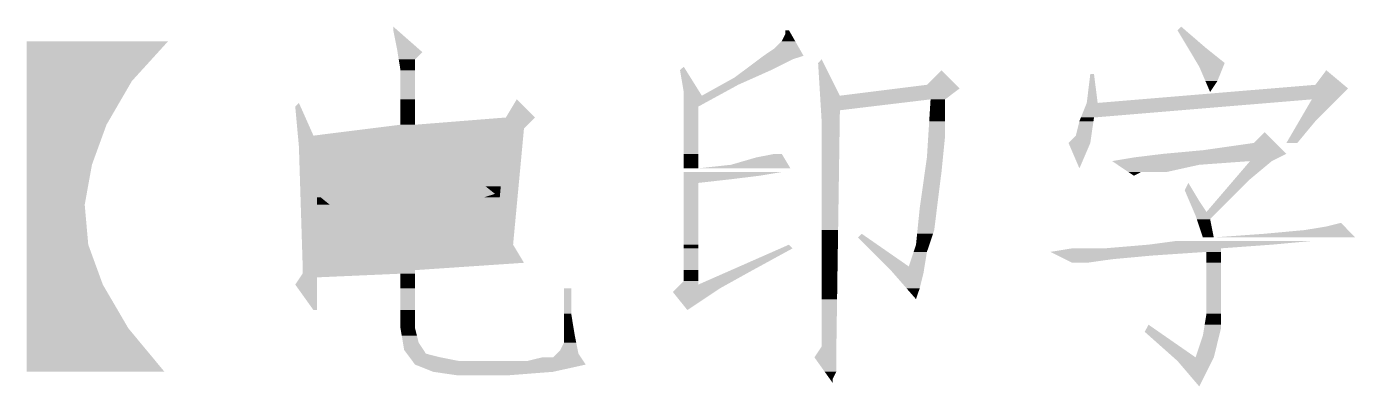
# Model space of a CAD drawing. Extents: x -182 to 198, y -129 to 151.
# Drawn here: x -157.4 to -128.89, y -112.65 to -104.94 of the extents above; entities that cross this region are included whole.
import ezdxf

# ---------------------------------------------------------------- set-up
doc = ezdxf.new("R2010")
doc.units = 0
doc.layers.add('Text', color=1, linetype='CONTINUOUS')
doc.layers.add('Text_N', color=2, linetype='CONTINUOUS')

msp = doc.modelspace()

# ---------------------------------------------------------------- linework, layer by layer
at = {"layer": 'Text'}
for points in [[(-149.45106, -105.41), (-149.5298, -105.02138), (-148.997213, -105.41), (-149.5298, -104.94264)], [(-141.19606, -105.25506), (-141.11732, -105.10012), (-140.907414, -105.25506), (-140.99606, -105.10012)], [(-141.11732, -105.10012), (-141.11732, -105.02138), (-140.99606, -105.10012), (-141.04112, -105.02138)], [(-132.474437, -105.41), (-132.70738, -105.02138), (-132.08508, -105.41), (-132.62864, -104.94264)], [(-157.39618, -106.11104), (-157.39618, -105.25506), (-155.13812, -106.11104), (-154.35834, -105.25506)], [(-149.438208, -105.48874), (-149.45106, -105.41), (-148.9075, -105.48874), (-148.997213, -105.41)], [(-141.58468, -105.56748), (-141.351, -105.41), (-140.7287, -105.56748), (-140.818768, -105.41)], [(-141.351, -105.41), (-141.19606, -105.25506), (-140.818768, -105.41), (-140.907414, -105.25506)], [(-132.287188, -105.72242), (-132.474437, -105.41), (-131.69392, -105.72242), (-132.08508, -105.41)], [(-149.41296, -105.64368), (-149.438208, -105.48874), (-149.06244, -105.64368), (-148.9075, -105.48874)], [(-149.37486, -105.87736), (-149.41296, -105.64368), (-149.06244, -105.87736), (-149.06244, -105.64368)], [(-141.897075, -105.80116), (-141.686534, -105.64368), (-141.27734, -105.80116), (-140.96238, -105.64368)], [(-141.686534, -105.64368), (-141.58468, -105.56748), (-140.96238, -105.64368), (-140.7287, -105.56748)], [(-140.37343, -106.42346), (-140.41628, -105.72242), (-139.94892, -106.42346), (-140.34008, -105.64368)], [(-132.24002, -105.80116), (-132.287188, -105.72242), (-131.725822, -105.80116), (-131.69392, -105.72242)], [(-149.37486, -106.5022), (-149.37486, -105.87736), (-149.06244, -106.5022), (-149.06244, -105.87736)], [(-143.29918, -106.34472), (-143.37792, -105.87736), (-142.959709, -106.34472), (-143.29918, -105.80116)], [(-142.488996, -106.18978), (-142.20952, -106.03484), (-142.13078, -106.18978), (-141.783105, -106.03484)], [(-142.20952, -106.03484), (-141.998954, -105.87736), (-141.783105, -106.03484), (-141.42974, -105.87736)], [(-141.998954, -105.87736), (-141.897075, -105.80116), (-141.42974, -105.87736), (-141.27734, -105.80116)], [(-138.711076, -106.26852), (-138.08202, -106.18978), (-137.38098, -106.26852), (-137.7696, -105.87736)], [(-134.65302, -106.5784), (-134.57682, -105.9561), (-134.41934, -106.5784), (-134.49808, -105.9561)], [(-132.106797, -106.11104), (-132.24002, -105.80116), (-131.8514, -106.11104), (-131.725822, -105.80116)], [(-130.694684, -106.26852), (-129.74828, -106.18978), (-129.04724, -106.26852), (-129.5146, -105.87736)], [(-157.39618, -107.04576), (-157.39618, -106.11104), (-155.68168, -107.04576), (-155.13812, -106.11104)], [(-142.768498, -106.34472), (-142.488996, -106.18978), (-142.414549, -106.34472), (-142.13078, -106.18978)], [(-139.94892, -106.42346), (-138.711076, -106.26852), (-137.586441, -106.42346), (-137.38098, -106.26852)], [(-133.503441, -106.5022), (-130.694684, -106.26852), (-129.28092, -106.5022), (-129.04724, -106.26852)], [(-132.00634, -106.34472), (-132.106797, -106.11104), (-131.8514, -106.11104)], [(-151.575668, -107.27944), (-151.63292, -106.65714), (-151.24176, -107.27944), (-151.55418, -106.5784)], [(-149.37486, -106.5784), (-149.37486, -106.5022), (-149.06244, -106.5784), (-149.06244, -106.5022)], [(-149.37486, -106.65714), (-149.37486, -106.5784), (-149.06244, -106.65714), (-149.06244, -106.5784)], [(-147.11426, -106.89082), (-146.88058, -106.5022), (-146.49196, -106.89082)], [(-143.29918, -106.42346), (-143.29918, -106.34472), (-142.91056, -106.42346), (-142.959709, -106.34472)], [(-143.29918, -106.65714), (-143.29918, -106.42346), (-142.98676, -106.65714), (-142.55877, -106.42346)], [(-142.91056, -106.42346), (-142.768498, -106.34472), (-142.55877, -106.42346), (-142.414549, -106.34472)], [(-140.36863, -106.5022), (-140.37343, -106.42346), (-137.69086, -106.5022), (-137.586441, -106.42346)], [(-140.354355, -106.73588), (-140.36863, -106.5022), (-139.94892, -106.73588), (-138.00328, -106.5022)], [(-138.018037, -106.73588), (-138.00328, -106.5022), (-137.69086, -106.73588), (-137.69086, -106.5022)], [(-134.778775, -106.89082), (-134.65302, -106.5784), (-134.49808, -106.89082), (-130.740861, -106.5784)], [(-134.41934, -106.5784), (-133.503441, -106.5022), (-130.740861, -106.5784), (-129.82448, -106.5022)], [(-130.051505, -106.89082), (-129.868981, -106.5784), (-129.66954, -106.89082), (-129.35712, -106.5784)], [(-129.868981, -106.5784), (-129.82448, -106.5022), (-129.35712, -106.5784), (-129.28092, -106.5022)], [(-149.37486, -106.89082), (-149.37486, -106.65714), (-149.06244, -106.89082), (-149.06244, -106.65714)], [(-149.37486, -107.04576), (-149.37486, -106.89082), (-149.06244, -107.04576), (-149.06244, -106.89082)], [(-149.06244, -107.04576), (-147.11426, -106.89082), (-146.6469, -107.04576), (-146.49196, -106.89082)], [(-143.29918, -107.6706), (-143.29918, -106.65714), (-142.98676, -107.6706), (-142.98676, -106.65714)], [(-140.34008, -106.96956), (-140.354355, -106.73588), (-139.952349, -106.96956), (-139.94892, -106.73588)], [(-138.03282, -106.96956), (-138.018037, -106.73588), (-137.69086, -106.96956), (-137.69086, -106.73588)], [(-134.8105, -106.96956), (-134.778775, -106.89082), (-134.509408, -106.96956), (-134.49808, -106.89082)], [(-130.097505, -106.96956), (-130.051505, -106.89082), (-129.74828, -106.96956), (-129.66954, -106.89082)], [(-157.39618, -107.90428), (-157.39618, -107.04576), (-155.9941, -107.90428), (-155.68168, -107.04576)], [(-151.24176, -107.27944), (-150.003916, -107.1245), (-146.740143, -107.27944), (-146.72564, -107.1245)], [(-150.003916, -107.1245), (-149.37486, -107.04576), (-146.72564, -107.1245), (-146.6469, -107.04576)], [(-140.34008, -107.27944), (-140.34008, -106.96956), (-139.956946, -107.27944), (-139.952349, -106.96956)], [(-138.052429, -107.27944), (-138.03282, -106.96956), (-137.69086, -107.27944), (-137.69086, -106.96956)], [(-134.8867, -107.27944), (-134.8105, -106.96956), (-134.554112, -107.27944), (-134.509408, -106.96956)], [(-130.278556, -107.27944), (-130.097505, -106.96956), (-130.005938, -107.27944), (-129.74828, -106.96956)], [(-151.55418, -107.51312), (-151.575668, -107.27944), (-146.762064, -107.51312), (-146.740143, -107.27944)], [(-140.34008, -107.7468), (-140.34008, -107.27944), (-139.963881, -107.7468), (-139.956946, -107.27944)], [(-138.08202, -107.7468), (-138.052429, -107.27944), (-137.738028, -107.7468), (-137.69086, -107.27944)], [(-135.04418, -107.43692), (-134.8867, -107.27944), (-134.57682, -107.43692), (-134.554112, -107.27944)], [(-134.8105, -107.98048), (-135.04418, -107.43692), (-134.57682, -107.43692)], [(-132.16128, -107.59186), (-131.07162, -107.43692), (-130.44932, -107.59186), (-130.83794, -107.20324)], [(-130.37058, -107.43692), (-130.278556, -107.27944), (-130.1369, -107.43692), (-130.005938, -107.27944)], [(-151.487708, -109.61624), (-151.55418, -107.51312), (-146.95932, -109.61624), (-146.762064, -107.51312)], [(-143.29918, -107.7468), (-143.29918, -107.6706), (-142.98676, -107.7468), (-142.98676, -107.6706)], [(-143.29918, -107.90428), (-143.29918, -107.7468), (-142.98676, -107.90428), (-142.98676, -107.7468)], [(-142.28572, -107.90428), (-141.74216, -107.7468), (-141.055522, -107.90428), (-141.150213, -107.7468)], [(-141.74216, -107.7468), (-141.351, -107.6706), (-141.150213, -107.7468), (-141.19606, -107.6706)], [(-140.34008, -108.05922), (-140.34008, -107.7468), (-139.968529, -108.05922), (-139.963881, -107.7468)], [(-138.126419, -108.05922), (-138.08202, -107.7468), (-137.7696, -108.05922), (-137.738028, -107.7468)], [(-134.10946, -107.82554), (-133.6421, -107.7468), (-130.683, -107.82554), (-130.524225, -107.7468)], [(-133.6421, -107.7468), (-133.0198, -107.6706), (-130.524225, -107.7468), (-130.37058, -107.6706)], [(-133.0198, -107.6706), (-132.16128, -107.59186), (-130.37058, -107.6706), (-130.44932, -107.59186)], [(-157.39618, -108.76026), (-157.39618, -107.90428), (-156.14904, -108.76026), (-155.9941, -107.90428)], [(-143.29918, -107.98048), (-143.29918, -107.90428), (-142.98676, -107.98048), (-142.98676, -107.90428)], [(-142.98676, -107.98048), (-142.28572, -107.90428), (-141.009726, -107.98048), (-141.055522, -107.90428)], [(-133.991655, -107.90428), (-134.10946, -107.82554), (-132.24002, -107.90428), (-131.15036, -107.82554)], [(-133.75988, -108.05922), (-133.991655, -107.90428), (-132.94106, -108.05922), (-132.24002, -107.90428)], [(-131.350766, -108.05922), (-131.217873, -107.90428), (-130.964, -108.05922), (-130.777666, -107.90428)], [(-131.217873, -107.90428), (-131.15036, -107.82554), (-130.777666, -107.90428), (-130.683, -107.82554)], [(-143.29918, -108.13796), (-143.29918, -108.05922), (-141.66342, -108.13796), (-141.19606, -108.05922)], [(-143.29918, -108.21416), (-143.29918, -108.13796), (-142.28572, -108.21416), (-141.66342, -108.13796)], [(-143.29918, -108.2929), (-143.29918, -108.21416), (-142.98676, -108.2929), (-142.28572, -108.21416)], [(-143.29918, -109.61624), (-143.29918, -108.2929), (-142.98676, -109.61624), (-142.98676, -108.2929)], [(-140.34008, -108.68152), (-140.34008, -108.05922), (-139.977774, -108.68152), (-139.968529, -108.05922)], [(-138.214913, -108.68152), (-138.126419, -108.05922), (-137.84834, -108.68152), (-137.7696, -108.05922)], [(-133.6421, -108.13796), (-133.75988, -108.05922), (-133.48716, -108.05922)], [(-132.45244, -108.68152), (-132.55244, -108.44784), (-132.24002, -108.68152), (-132.4737, -108.2929)], [(-131.684166, -108.44784), (-131.551248, -108.2929), (-131.38404, -108.44784), (-131.2291, -108.2929)], [(-131.551248, -108.2929), (-131.483684, -108.21416), (-131.2291, -108.2929), (-131.15036, -108.21416)], [(-131.483684, -108.21416), (-131.418305, -108.13796), (-131.15036, -108.21416), (-131.058717, -108.13796)], [(-131.418305, -108.13796), (-131.350766, -108.05922), (-131.058717, -108.13796), (-130.964, -108.05922)], [(-131.884623, -108.68152), (-131.684166, -108.44784), (-131.61772, -108.68152), (-131.38404, -108.44784)], [(-157.39618, -109.61624), (-157.39618, -108.76026), (-156.07284, -109.61624), (-156.14904, -108.76026)], [(-140.34008, -108.83646), (-140.34008, -108.68152), (-139.980086, -108.83646), (-139.977774, -108.68152)], [(-140.34008, -109.30382), (-140.34008, -108.83646), (-139.98702, -109.30382), (-139.980086, -108.83646)], [(-138.284128, -109.30382), (-138.23696, -108.83646), (-137.92454, -109.30382), (-137.867288, -108.83646)], [(-138.23696, -108.83646), (-138.214913, -108.68152), (-137.867288, -108.83646), (-137.84834, -108.68152)], [(-132.35244, -108.9152), (-132.45244, -108.68152), (-132.08508, -108.9152), (-132.24002, -108.68152)], [(-132.08508, -108.9152), (-131.884623, -108.68152), (-131.8514, -108.9152), (-131.61772, -108.68152)], [(-132.31876, -108.99394), (-132.35244, -108.9152), (-131.93014, -108.99394), (-131.8514, -108.9152)], [(-132.293055, -109.07014), (-132.31876, -108.99394), (-132.00634, -109.07014), (-131.93014, -108.99394)], [(-132.266512, -109.14888), (-132.293055, -109.07014), (-131.990465, -109.14888), (-132.00634, -109.07014)], [(-132.239995, -109.22762), (-132.266512, -109.14888), (-131.974615, -109.22762), (-131.990465, -109.14888)], [(-129.98196, -109.30382), (-129.5146, -109.22762), (-129.04724, -109.30382), (-129.20218, -109.14888)], [(-140.34008, -109.38256), (-140.34008, -109.30382), (-139.988188, -109.38256), (-139.98702, -109.30382)], [(-140.34008, -109.4613), (-140.34008, -109.38256), (-139.989357, -109.4613), (-139.988188, -109.38256)], [(-140.34008, -109.61624), (-140.34008, -109.4613), (-139.991668, -109.61624), (-139.989357, -109.4613)], [(-138.938, -110.0836), (-139.5603, -109.4613), (-138.47064, -110.0836), (-139.48156, -109.38256)], [(-138.3157, -109.61624), (-138.300054, -109.4613), (-138.029798, -109.61624), (-137.977575, -109.4613)], [(-138.300054, -109.4613), (-138.292078, -109.38256), (-137.977575, -109.4613), (-137.951058, -109.38256)], [(-138.292078, -109.38256), (-138.284128, -109.30382), (-137.951058, -109.38256), (-137.92454, -109.30382)], [(-132.214315, -109.30382), (-132.239995, -109.22762), (-131.959299, -109.30382), (-131.974615, -109.22762)], [(-132.187798, -109.38256), (-132.214315, -109.30382), (-131.94345, -109.38256), (-131.959299, -109.30382)], [(-132.16128, -109.4613), (-132.187798, -109.38256), (-131.9276, -109.4613), (-131.94345, -109.38256)], [(-131.9276, -109.4613), (-130.83794, -109.38256), (-128.88976, -109.4613), (-128.9685, -109.38256)], [(-130.83794, -109.38256), (-129.98196, -109.30382), (-128.9685, -109.38256), (-129.04724, -109.30382)], [(-157.39618, -110.47222), (-157.39618, -109.61624), (-155.76042, -110.47222), (-156.07284, -109.61624)], [(-151.47544, -110.00486), (-151.487708, -109.61624), (-146.72564, -110.00486), (-146.95932, -109.61624)], [(-143.29918, -109.69498), (-143.29918, -109.61624), (-142.98676, -109.69498), (-142.98676, -109.61624)], [(-143.29918, -110.16234), (-143.29918, -109.69498), (-142.98676, -110.16234), (-142.98676, -109.69498)], [(-142.282393, -110.16234), (-141.04112, -109.61624), (-141.81836, -110.16234), (-140.96238, -109.69498)], [(-140.34008, -109.77118), (-140.34008, -109.61624), (-139.99398, -109.77118), (-139.991668, -109.61624)], [(-138.367059, -109.77118), (-138.3157, -109.61624), (-138.08202, -109.77118), (-138.029798, -109.61624)], [(-135.4328, -109.77118), (-134.96544, -109.69498), (-131.77266, -109.77118), (-131.77266, -109.69498)], [(-134.2644, -109.69498), (-133.32968, -109.61624), (-131.77266, -109.69498), (-130.683, -109.61624)], [(-133.32968, -109.61624), (-132.735879, -109.5375), (-130.683, -109.61624), (-129.82448, -109.5375)], [(-151.47544, -110.16234), (-151.47544, -110.00486), (-149.06244, -110.16234), (-146.72564, -110.00486)], [(-140.34008, -110.0836), (-140.34008, -109.77118), (-139.998628, -110.0836), (-139.99398, -109.77118)], [(-138.47064, -110.0836), (-138.367059, -109.77118), (-138.132922, -110.0836), (-138.08202, -109.77118)], [(-135.27532, -109.84992), (-135.4328, -109.77118), (-133.25348, -109.84992), (-132.08508, -109.77118)], [(-135.11784, -109.92866), (-135.27532, -109.84992), (-134.10946, -109.92866), (-133.25348, -109.84992)], [(-134.96544, -110.00486), (-135.11784, -109.92866), (-134.65302, -110.00486), (-134.10946, -109.92866)], [(-132.08508, -109.84992), (-132.08508, -109.77118), (-131.77266, -109.84992), (-131.77266, -109.77118)], [(-132.08508, -109.92866), (-132.08508, -109.84992), (-131.77266, -109.92866), (-131.77266, -109.84992)], [(-132.08508, -110.00486), (-132.08508, -109.92866), (-131.77266, -110.00486), (-131.77266, -109.92866)], [(-132.08508, -111.09706), (-132.08508, -110.00486), (-131.77266, -111.09706), (-131.77266, -110.00486)], [(-151.63292, -110.47222), (-151.528501, -110.31728), (-151.16556, -110.47222), (-151.16556, -110.31728)], [(-151.528501, -110.31728), (-151.47544, -110.23854), (-151.16556, -110.31728), (-149.37486, -110.23854)], [(-151.47544, -110.23854), (-151.47544, -110.16234), (-149.06244, -110.23854), (-149.06244, -110.16234)], [(-149.37486, -110.31728), (-149.37486, -110.23854), (-149.06244, -110.31728), (-149.06244, -110.23854)], [(-149.37486, -110.47222), (-149.37486, -110.31728), (-149.06244, -110.47222), (-149.06244, -110.31728)], [(-143.29918, -110.39602), (-143.29918, -110.16234), (-142.98676, -110.39602), (-142.98676, -110.16234)], [(-142.813557, -110.39602), (-142.282393, -110.16234), (-142.239873, -110.39602), (-141.81836, -110.16234)], [(-140.34008, -110.16234), (-140.34008, -110.0836), (-139.999822, -110.16234), (-139.998628, -110.0836)], [(-140.34008, -110.23854), (-140.34008, -110.16234), (-140.000965, -110.23854), (-139.999822, -110.16234)], [(-140.34008, -110.55096), (-140.34008, -110.23854), (-140.005613, -110.55096), (-140.000965, -110.23854)], [(-138.85926, -110.16234), (-138.938, -110.0836), (-138.145774, -110.16234), (-138.132922, -110.0836)], [(-138.792687, -110.23854), (-138.85926, -110.16234), (-138.15822, -110.23854), (-138.145774, -110.16234)], [(-138.519789, -110.55096), (-138.792687, -110.23854), (-138.23696, -110.55096), (-138.15822, -110.23854)], [(-157.39618, -111.40694), (-157.39618, -110.47222), (-155.21432, -111.40694), (-155.76042, -110.47222)], [(-151.576507, -110.55096), (-151.63292, -110.47222), (-151.16556, -110.55096), (-151.16556, -110.47222)], [(-151.24176, -111.01832), (-151.576507, -110.55096), (-151.16556, -111.01832), (-151.16556, -110.55096)], [(-149.37486, -110.55096), (-149.37486, -110.47222), (-149.06244, -110.55096), (-149.06244, -110.47222)], [(-149.37486, -111.01832), (-149.37486, -110.55096), (-149.06244, -111.01832), (-149.06244, -110.55096)], [(-145.86966, -111.09706), (-145.86966, -110.55096), (-145.71218, -111.09706), (-145.71218, -110.55096)], [(-143.53286, -110.6297), (-143.45412, -110.55096), (-142.63718, -110.6297), (-142.5194, -110.55096)], [(-143.45412, -110.55096), (-143.37538, -110.47222), (-142.5194, -110.55096), (-142.377338, -110.47222)], [(-143.37538, -110.47222), (-143.29918, -110.39602), (-142.98676, -110.47222), (-142.98676, -110.39602)], [(-142.98676, -110.47222), (-142.813557, -110.39602), (-142.377338, -110.47222), (-142.239873, -110.39602)], [(-140.34008, -110.78464), (-140.34008, -110.55096), (-140.009093, -110.78464), (-140.005613, -110.55096)], [(-138.3157, -110.78464), (-138.519789, -110.55096), (-138.23696, -110.55096)], [(-143.344976, -110.86338), (-143.53286, -110.6297), (-142.98676, -110.86338), (-142.63718, -110.6297)], [(-143.22044, -111.01832), (-143.344976, -110.86338), (-142.98676, -110.86338)], [(-140.34008, -111.7981), (-140.34008, -110.78464), (-140.02418, -111.7981), (-140.009093, -110.78464)], [(-149.37486, -111.09706), (-149.37486, -111.01832), (-149.06244, -111.09706), (-149.06244, -111.01832)], [(-149.37486, -111.40694), (-149.37486, -111.09706), (-149.06244, -111.40694), (-149.06244, -111.09706)], [(-145.86966, -111.40694), (-145.86966, -111.09706), (-145.661634, -111.40694), (-145.71218, -111.09706)], [(-132.123155, -111.33074), (-132.08508, -111.09706), (-131.77266, -111.33074), (-131.77266, -111.09706)], [(-157.39618, -112.34166), (-157.39618, -111.40694), (-154.43708, -112.34166), (-155.21432, -111.40694)], [(-149.348317, -111.56442), (-149.37486, -111.40694), (-149.02274, -111.56442), (-149.06244, -111.40694)], [(-145.86966, -111.56442), (-145.86966, -111.40694), (-145.63598, -111.56442), (-145.661634, -111.40694)], [(-132.793207, -112.03178), (-133.40842, -111.48568), (-132.31876, -112.03178), (-133.32968, -111.33074)], [(-132.148428, -111.48568), (-132.135575, -111.40694), (-131.792167, -111.48568), (-131.77266, -111.40694)], [(-132.135575, -111.40694), (-132.123155, -111.33074), (-131.77266, -111.40694), (-131.77266, -111.33074)], [(-149.322206, -111.71936), (-149.348317, -111.56442), (-148.9837, -111.71936), (-149.02274, -111.56442)], [(-149.29612, -111.8743), (-149.322206, -111.71936), (-148.880957, -111.8743), (-148.9837, -111.71936)], [(-145.94586, -111.8743), (-145.86966, -111.71936), (-145.573191, -111.8743), (-145.604586, -111.71936)], [(-145.86966, -111.71936), (-145.86966, -111.56442), (-145.604586, -111.71936), (-145.63598, -111.56442)], [(-132.31876, -112.03178), (-132.16128, -111.56442), (-131.9276, -112.03178), (-131.8117, -111.56442)], [(-132.16128, -111.56442), (-132.148428, -111.48568), (-131.8117, -111.56442), (-131.792167, -111.48568)], [(-149.237217, -111.95304), (-149.29612, -111.8743), (-148.82876, -111.95304), (-148.880957, -111.8743)], [(-149.178315, -112.03178), (-149.237217, -111.95304), (-148.51634, -112.03178), (-148.82876, -111.95304)], [(-146.10334, -112.03178), (-146.0246, -111.95304), (-145.505018, -112.03178), (-145.55724, -111.95304)], [(-146.0246, -111.95304), (-145.94586, -111.8743), (-145.55724, -111.95304), (-145.573191, -111.8743)], [(-140.49502, -112.03178), (-140.34008, -111.7981), (-140.02766, -112.03178), (-140.02418, -111.7981)], [(-149.121317, -112.10798), (-149.178315, -112.03178), (-148.12772, -112.10798), (-148.51634, -112.03178)], [(-149.06244, -112.18672), (-149.121317, -112.10798), (-145.4023, -112.18672), (-145.454497, -112.10798)], [(-148.67382, -112.34166), (-149.06244, -112.18672), (-146.10334, -112.34166), (-145.4023, -112.18672)], [(-146.6469, -112.10798), (-146.33702, -112.03178), (-145.454497, -112.10798), (-145.505018, -112.03178)], [(-140.273456, -112.34166), (-140.49502, -112.03178), (-140.02766, -112.34166), (-140.02766, -112.03178)], [(-132.70738, -112.10798), (-132.793207, -112.03178), (-131.965852, -112.10798), (-131.9276, -112.03178)], [(-132.24002, -112.65408), (-132.70738, -112.10798), (-131.965852, -112.10798)], [(-148.12772, -112.4204), (-148.67382, -112.34166), (-147.11426, -112.4204), (-146.10334, -112.34166)], [(-140.160858, -112.49914), (-140.273456, -112.34166), (-140.1064, -112.49914), (-140.02766, -112.34166)], [(-140.1064, -112.57534), (-140.160858, -112.49914), (-140.1064, -112.49914)]]:
    msp.add_solid(points, dxfattribs=at)
at = {"layer": 'Text_N'}
for points in [[(-151.16556, -108.44784), (-149.37486, -108.44784), (-151.16556, -107.59186), (-149.37486, -107.43692)], [(-149.06244, -108.21416), (-147.209002, -108.21416), (-149.06244, -107.43692), (-147.11426, -107.20324)], [(-149.06244, -108.2929), (-148.12772, -108.2929), (-149.06244, -108.21416), (-147.8153, -108.21416)], [(-149.06244, -108.3691), (-148.51634, -108.2929), (-149.06244, -108.2929)], [(-147.640497, -108.2929), (-147.216393, -108.2929), (-147.7391, -108.21416), (-147.209002, -108.21416)], [(-147.545095, -108.3691), (-147.223556, -108.3691), (-147.640497, -108.2929), (-147.216393, -108.2929)], [(-151.16556, -108.52658), (-149.99716, -108.52658), (-151.16556, -108.44784), (-149.37486, -108.44784)], [(-151.16556, -108.60278), (-150.46452, -108.60278), (-151.16556, -108.52658), (-149.99716, -108.52658)], [(-151.16556, -108.76026), (-150.89091, -108.76026), (-151.16556, -108.60278), (-151.08682, -108.60278)], [(-148.44014, -108.68152), (-147.252893, -108.68152), (-147.97278, -108.60278), (-147.245502, -108.60278)], [(-147.58162, -108.60278), (-147.245502, -108.60278), (-147.34794, -108.52658), (-147.238339, -108.52658)], [(-147.34794, -108.52658), (-147.238339, -108.52658), (-147.545095, -108.3691), (-147.223556, -108.3691)], [(-151.16556, -108.83646), (-150.796142, -108.83646), (-151.16556, -108.76026), (-150.89091, -108.76026)], [(-151.16556, -108.9152), (-150.6982, -108.9152), (-151.16556, -108.83646), (-150.796142, -108.83646)], [(-150.54326, -108.9152), (-149.37486, -108.9152), (-150.23084, -108.83646), (-149.37486, -108.83646)], [(-149.84222, -108.83646), (-149.37486, -108.83646), (-149.37486, -108.76026)], [(-149.06244, -109.69498), (-147.34794, -109.69498), (-149.06244, -108.68152), (-147.252893, -108.68152)], [(-151.16556, -109.84992), (-149.37486, -109.84992), (-151.16556, -108.9152), (-149.37486, -108.9152)], [(-149.06244, -109.84992), (-147.34794, -109.69498), (-149.06244, -109.69498)], [(-151.16556, -110.00486), (-149.37486, -109.84992), (-151.16556, -109.84992)]]:
    msp.add_solid(points, dxfattribs=at)

doc.saveas('drawing.dxf')
